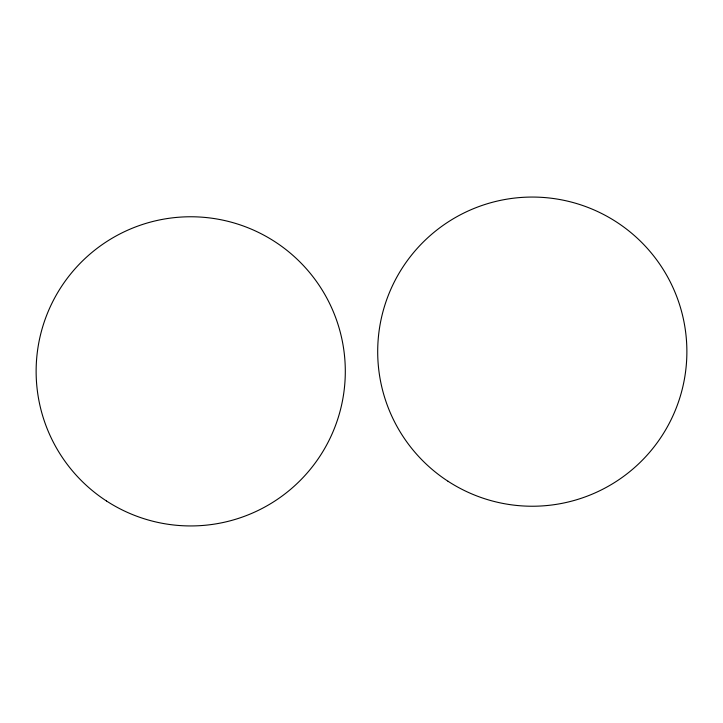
<?xml version="1.0" encoding="UTF-8"?>
<svg xmlns="http://www.w3.org/2000/svg" width="723" height="723" viewBox="0 0 723 723"><rect width="100%" height="100%" fill="white"/><g stroke="black" fill="none" stroke-linecap="round" stroke-linejoin="round"><path stroke-width="1.08" d="M448.007 481.247A154.595 154.595 0 0 0 686.66 359.837A154.595 154.595 0 0 0 462.187 213.863A154.595 154.595 0 0 0 448.007 481.247M106.435 500.949A154.595 154.595 0 0 0 345.088 379.539A154.595 154.595 0 0 0 120.624 233.565A154.595 154.595 0 0 0 106.435 500.949"/></g></svg>
